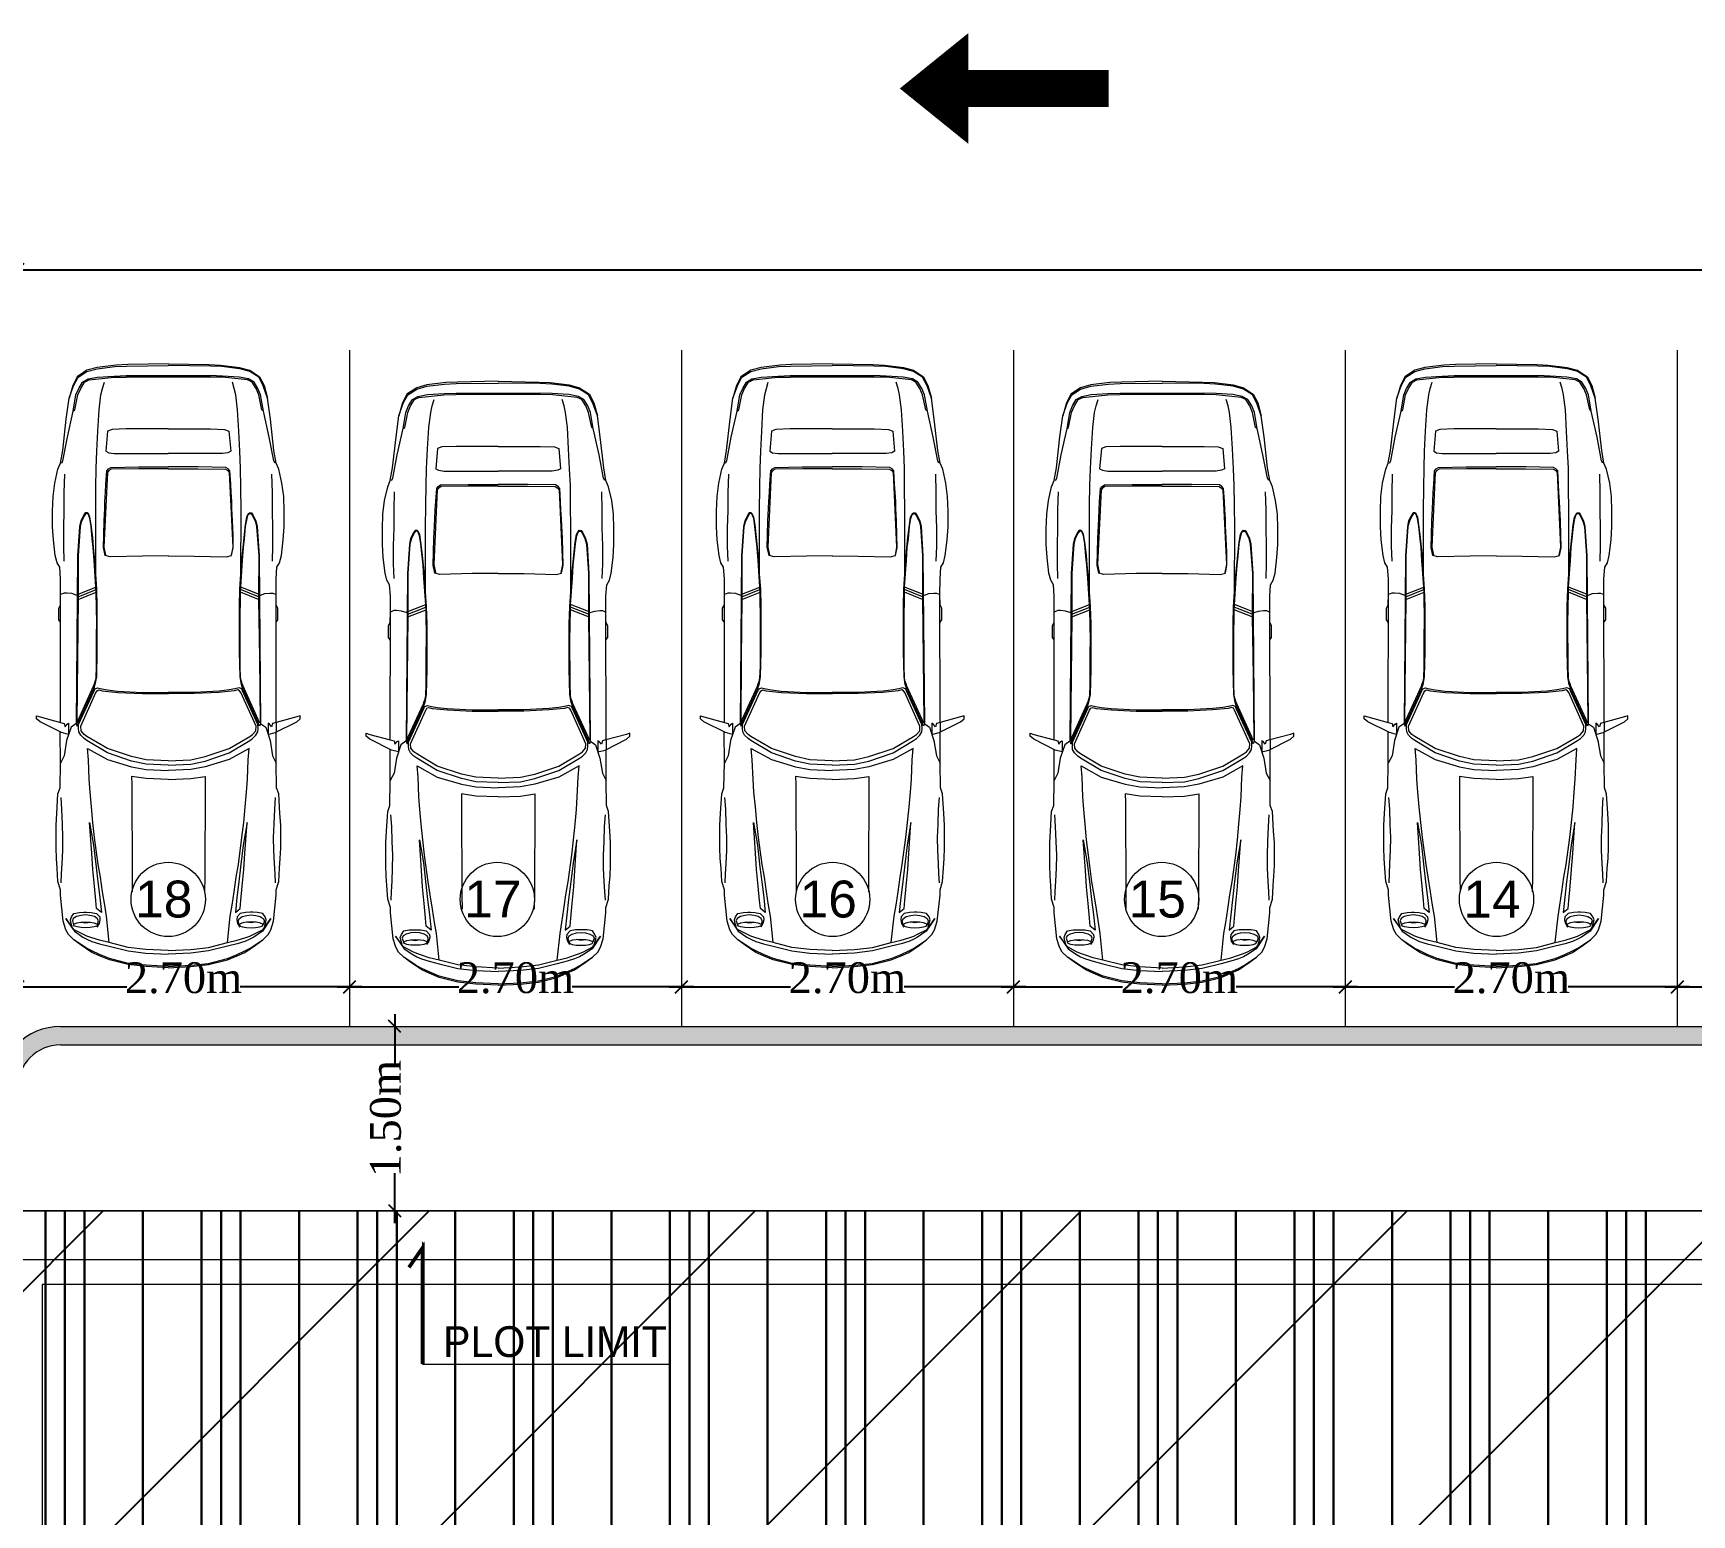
# Model space of a CAD drawing. Header units: millimetres. Extents: x -9083 to 924194, y -232449 to 321637.
# Drawn here: x 607914 to 621405, y 248624 to 260677 of the extents above; entities that cross this region are included whole.
import ezdxf

# ---------------------------------------------------------------- set-up
doc = ezdxf.new("R2010")
doc.units = ezdxf.units.MM
doc.header["$LTSCALE"] = 400
doc.header["$MEASUREMENT"] = 0
doc.header["$PDMODE"] = 3
doc.linetypes.add('CENTER', pattern=[2, 1.25, -0.25, 0.25, -0.25])
doc.linetypes.add('HIDDEN', pattern=[0.375, 0.25, -0.125])
doc.layers.get('0').update_dxf_attribs({"lineweight": 0, "true_color": 0xff1414})
doc.layers.get('Defpoints').update_dxf_attribs({"color": 8, "lineweight": 5})
for name, color, linetype, lineweight in [('A-TEXT', 7, 'Continuous', 0), ('AR-AXIS', 252, 'CENTER', 20), ('AR-dim-in', 134, 'Continuous', 0), ('AR-Parapet', 2, 'Continuous', 18), ('AR-PlotLimit', 30, 'HIDDEN', 0), ('AR-WALL', 1, 'Continuous', 30), ('DIM-OUT', 3, 'Continuous', 5), ('HATCH', 15, 'Continuous', 0), ('LANDSCAPE', 251, 'Continuous', 0), ('P-Furniture', 8, 'Continuous', 5), ('P-visible0', 111, 'Continuous', 18)]:
    doc.layers.add(name, color=color, linetype=linetype, lineweight=lineweight)
doc.layers.add('HACH', color=8, linetype='Continuous')
doc.styles.add('FIRAS TEXT', font='arial.ttf')
doc.styles.add('ms-100', font='simplex.shx', dxfattribs={"width": 0.8})
doc.styles.add('ROMAN', font='times.ttf')
doc.styles.get("Standard").update_dxf_attribs({"font": 'GOTHIC.TTF', "height": 220})
doc.dimstyles.new('ms-100', dxfattribs={"dimtxt": 0.4, "dimasz": 0.1, "dimexe": 0.1, "dimexo": 0.1, "dimgap": 0, "dimtad": 0, "dimdec": 0, "dimlfac": 100, "dimdsep": 46, "dimtxsty": 'ms-100', "dimblk": 'OPEN90', "dimcen": 0.15, "dimdle": 0.1, "dimse1": 1, "dimse2": 1, "dimclrd": 250, "dimclre": 250, "dimadec": 0, "dimazin": 0, "dimtfac": 1, "dimtdec": 0, "dimtix": 1, "dimtmove": 1, "dimatfit": 3, "dimldrblk": 'ARCHTICK', "dimfxl": 1, "dimtolj": 1, "dimtzin": 0, "dimlwd": -1, "dimlwe": -1, "dimarcsym": 0})
doc.dimstyles.new('SITE DIM', dxfattribs={"dimscale": 0, "dimtxt": 250, "dimasz": 100, "dimexe": 150, "dimexo": 150, "dimgap": 0, "dimtad": 0, "dimlfac": 0.001, "dimzin": 0, "dimdsep": 46, "dimtxsty": 'ROMAN', "dimblk": 'OBLIQUE', "dimcen": 150, "dimdle": 100, "dimclrd": 1, "dimclre": 1, "dimclrt": 3, "dimadec": 0, "dimazin": 0, "dimtfac": 100, "dimtix": 1, "dimtofl": 0, "dimtmove": 0, "dimatfit": 0, "dimldrblk": 'OBLIQUE', "dimfxl": 150, "dimtvp": 0.285714, "dimtolj": 1, "dimtzin": 0, "dimarcsym": 0})

# ---------------------------------------------------------------- blocks, each defined once
blk = doc.blocks.new('GRIDE.2')
at = {"layer": 'AR-WALL', "linetype": 'Continuous'}
h = blk.add_hatch(dxfattribs=at)
h.set_pattern_fill('PLASTI', color=251, scale=0.2, angle=90)
h.set_pattern_definition([(90, (0, 0), (-1.27, 8e-17), []), (90, (-0.1588, 1e-17), (-1.27, 8e-17), []), (90, (-0.3175, 2e-17), (-1.27, 8e-17), []), (90, (-0.7938, 5e-17), (-1.27, 8e-17), [])])
h.paths.add_polyline_path([(114992.907, -15219.108), (114944.007, -15219.108), (114944.007, -15227.727), (114992.907, -15227.727)])
h.paths.add_polyline_path([(114944.007, -15228.127), (114992.907, -15228.127), (114992.907, -15236.645), (114944.007, -15236.645)])
at = {"layer": 'AR-dim-in', "linetype": 'Continuous'}
blk.add_lwpolyline([(114992.907, -15219.108), (114944.007, -15219.108), (114944.007, -15236.645), (114992.907, -15236.645)], close=True, dxfattribs=at)
at = {"layer": 'AR-Parapet', "color": 1, "linetype": 'Continuous'}
for points in [[(114992.757, -15219.508), (114944.157, -15219.508), (114944.157, -15236.245), (114992.757, -15236.245)], [(114992.557, -15219.708), (114944.357, -15219.708), (114944.357, -15236.045), (114992.557, -15236.045)]]:
    blk.add_lwpolyline(points, close=True, dxfattribs=at)
blk = doc.blocks.new('CAR-10P')
at = {"layer": 'P-Furniture', "linetype": 'ByBlock'}
for p, q in [((-1.432, 1.572), (-1.363, 1.709)), ((-1.332, 1.709), (-1.367, 1.579)), ((-1.363, 1.709), (-1.344, 1.732)), ((-1.344, 1.732), (-1.324, 1.732)), ((-1.324, 1.732), (-1.332, 1.709)), ((-2.436, 1.578), (-2.382, 1.595)), ((-2.382, 1.595), (-2.296, 1.6)), ((-2.296, 1.6), (-2.236, 1.605)), ((-2.236, 1.605), (-2.168, 1.607)), ((-2.168, 1.607), (-2.102, 1.607)), ((-2.102, 1.607), (-2.022, 1.607)), ((-2.022, 1.607), (-1.948, 1.603)), ((-1.948, 1.603), (-1.823, 1.595)), ((-1.823, 1.595), (-1.785, 1.582)), ((-0.728, 1.579), (-0.713, 1.59)), ((-0.713, 1.59), (-0.639, 1.59)), ((-0.639, 1.59), (-0.616, 1.579)), ((-0.377, 1.584), (-0.348, 1.601)), ((-0.348, 1.601), (-0.302, 1.612)), ((-0.302, 1.612), (-0.203, 1.624)), ((-0.203, 1.624), (-0.12, 1.629)), ((-0.12, 1.629), (-0.02, 1.629)), ((-0.02, 1.629), (0.074, 1.626)), ((0.074, 1.626), (0.16, 1.615)), ((0.16, 1.615), (0.248, 1.595)), ((0.248, 1.595), (0.288, 1.579)), ((-2.807, 1.413), (-2.753, 1.493)), ((-2.787, 1.447), (-2.753, 1.493)), ((-2.753, 1.493), (-2.721, 1.527)), ((-2.699, 1.49), (-2.736, 1.436)), ((-2.721, 1.527), (-2.69, 1.544)), ((-2.718, 1.436), (-2.687, 1.495)), ((-2.618, 1.545), (-2.699, 1.49)), ((-2.69, 1.544), (-2.635, 1.561)), ((-2.687, 1.495), (-2.618, 1.545)), ((-2.673, 1.504), (-2.65, 1.51)), ((-2.672, 1.473), (-2.666, 1.489)), ((-2.666, 1.489), (-2.658, 1.495)), ((-2.632, 1.503), (-2.658, 1.495)), ((-2.658, 1.495), (-2.652, 1.489)), ((-2.652, 1.489), (-2.646, 1.473)), ((-2.65, 1.51), (-2.627, 1.515)), ((-2.635, 1.561), (-2.47, 1.578)), ((-2.617, 1.497), (-2.632, 1.503)), ((-2.627, 1.515), (-2.608, 1.508)), ((-2.606, 1.477), (-2.617, 1.497)), ((-2.608, 1.508), (-2.585, 1.493)), ((-2.585, 1.493), (-2.579, 1.458)), ((-2.47, 1.578), (-2.436, 1.578)), ((-2.39, 1.574), (-2.333, 1.572)), ((-2.333, 1.572), (-2.268, 1.568)), ((-2.268, 1.568), (-2.185, 1.564)), ((-2.185, 1.564), (-2.102, 1.563)), ((-2.102, 1.563), (-2.015, 1.567)), ((-2.015, 1.567), (-1.92, 1.57)), ((-1.92, 1.57), (-1.845, 1.575)), ((-1.785, 1.582), (-1.626, 1.579)), ((-1.626, 1.579), (-1.428, 1.58)), ((-1.58, 1.555), (-1.626, 1.579)), ((-1.483, 1.54), (-1.58, 1.555)), ((-1.398, 1.511), (-1.483, 1.54)), ((-1.443, 1.527), (-1.432, 1.572)), ((-1.372, 1.527), (-1.443, 1.527)), ((-1.375, 1.48), (-1.398, 1.511)), ((-1.373, 1.555), (-1.395, 1.549)), ((-1.395, 1.549), (-1.378, 1.536)), ((-1.378, 1.536), (-1.372, 1.527)), ((-1.367, 1.579), (-1.373, 1.555)), ((-1.367, 1.579), (-0.551, 1.578)), ((-0.733, 1.579), (-0.728, 1.579)), ((-0.616, 1.579), (-0.585, 1.579)), ((-0.554, 1.478), (-0.545, 1.507)), ((-0.551, 1.578), (-0.45, 1.578)), ((-0.542, 1.556), (-0.551, 1.578)), ((-0.545, 1.507), (-0.542, 1.539)), ((-0.542, 1.539), (-0.542, 1.556)), ((-0.45, 1.578), (-0.377, 1.584)), ((-0.338, 1.555), (-0.243, 1.558)), ((-0.243, 1.558), (-0.127, 1.558)), ((-0.127, 1.558), (-0.015, 1.555)), ((-0.015, 1.555), (0.1, 1.555)), ((0.1, 1.555), (0.216, 1.551)), ((0.288, 1.579), (0.368, 1.565)), ((0.288, 1.571), (0.302, 1.563)), ((0.302, 1.563), (0.452, 1.535)), ((0.368, 1.565), (0.567, 1.542)), ((0.452, 1.535), (0.619, 1.497)), ((0.567, 1.542), (0.701, 1.524)), ((0.619, 1.497), (0.722, 1.48)), ((0.619, 1.497), (0.627, 1.487)), ((0.627, 1.487), (0.722, 1.468)), ((0.701, 1.524), (0.781, 1.496)), ((0.783, 1.501), (0.701, 1.524)), ((0.781, 1.496), (0.835, 1.467)), ((0.838, 1.473), (0.783, 1.501)), ((-2.855, 1.33), (-2.834, 1.378)), ((-2.847, 1.33), (-2.825, 1.378)), ((-2.834, 1.378), (-2.787, 1.447)), ((-2.825, 1.378), (-2.807, 1.413)), ((-2.764, 1.379), (-2.779, 1.33)), ((-2.75, 1.41), (-2.764, 1.379)), ((-2.757, 1.33), (-2.741, 1.379)), ((-2.736, 1.436), (-2.75, 1.41)), ((-2.741, 1.379), (-2.73, 1.41)), ((-2.73, 1.41), (-2.718, 1.436)), ((-2.677, 1.418), (-2.676, 1.448)), ((-2.676, 1.389), (-2.677, 1.418)), ((-2.676, 1.448), (-2.672, 1.473)), ((-2.672, 1.364), (-2.676, 1.389)), ((-2.646, 1.473), (-2.642, 1.45)), ((-2.642, 1.448), (-2.646, 1.418)), ((-2.646, 1.418), (-2.641, 1.389)), ((-2.642, 1.389), (-2.645, 1.366)), ((-2.642, 1.45), (-2.64, 1.418)), ((-2.64, 1.418), (-2.642, 1.389)), ((-2.598, 1.448), (-2.606, 1.477)), ((-2.606, 1.363), (-2.598, 1.391)), ((-2.595, 1.42), (-2.598, 1.448)), ((-2.598, 1.391), (-2.595, 1.42)), ((-2.579, 1.384), (-2.585, 1.35)), ((-2.579, 1.458), (-2.578, 1.43)), ((-2.578, 1.413), (-2.579, 1.384)), ((-2.578, 1.43), (-2.578, 1.413)), ((-2.305, 1.373), (-2.2, 1.38)), ((-2.2, 1.38), (-2.005, 1.393)), ((-2.005, 1.393), (-2.151, 1.368)), ((-2.005, 1.372), (-1.905, 1.381)), ((-1.905, 1.381), (-1.811, 1.39)), ((-1.811, 1.39), (-1.729, 1.396)), ((-1.729, 1.396), (-1.605, 1.401)), ((-1.605, 1.401), (-1.533, 1.407)), ((-1.533, 1.407), (-1.604, 1.279)), ((-1.562, 1.279), (-1.483, 1.41)), ((-1.534, 1.279), (-1.456, 1.41)), ((-1.483, 1.41), (-1.47, 1.428)), ((-1.47, 1.428), (-1.449, 1.45)), ((-1.456, 1.41), (-1.443, 1.428)), ((-1.449, 1.45), (-1.428, 1.461)), ((-1.443, 1.428), (-1.42, 1.448)), ((-1.428, 1.461), (-1.405, 1.463)), ((-1.42, 1.448), (-1.391, 1.45)), ((-1.405, 1.463), (-1.381, 1.463)), ((-1.375, 1.478), (-1.391, 1.472)), ((-1.391, 1.472), (-1.369, 1.465)), ((-1.391, 1.45), (-1.177, 1.353)), ((-1.381, 1.463), (-1.166, 1.365)), ((-0.305, 1.47), (-1.375, 1.478)), ((-1.362, 1.475), (-1.371, 1.472)), ((-1.371, 1.472), (-1.348, 1.465)), ((-1.369, 1.465), (-1.156, 1.368)), ((-0.958, 1.471), (-1.362, 1.475)), ((-1.348, 1.465), (-1.136, 1.368)), ((-0.582, 1.467), (-0.958, 1.471)), ((-0.554, 1.467), (-0.582, 1.467)), ((-0.582, 1.467), (-0.536, 1.351)), ((-0.565, 1.467), (-0.519, 1.352)), ((-0.554, 1.467), (-0.554, 1.478)), ((-0.305, 1.467), (-0.554, 1.467)), ((-0.548, 1.467), (-0.503, 1.353)), ((-0.117, 1.457), (-0.305, 1.47)), ((-0.117, 1.454), (-0.305, 1.467)), ((-0.251, 1.37), (-0.195, 1.376)), ((-0.195, 1.376), (-0.116, 1.384)), ((-0.188, 1.373), (-0.106, 1.383)), ((-0.081, 1.449), (-0.117, 1.457)), ((-0.082, 1.444), (-0.117, 1.454)), ((-0.116, 1.384), (-0.065, 1.392)), ((-0.106, 1.383), (-0.057, 1.391)), ((-0.046, 1.426), (-0.082, 1.444)), ((-0.042, 1.429), (-0.081, 1.449)), ((-0.065, 1.392), (-0.041, 1.401)), ((-0.057, 1.391), (-0.037, 1.401)), ((-0.035, 1.418), (-0.046, 1.426)), ((-0.03, 1.421), (-0.042, 1.429)), ((-0.041, 1.401), (-0.035, 1.408)), ((-0.037, 1.401), (-0.029, 1.409)), ((-0.035, 1.408), (-0.035, 1.418)), ((-0.029, 1.409), (-0.03, 1.421)), ((0.722, 1.48), (0.764, 1.462)), ((0.722, 1.468), (0.764, 1.45)), ((0.764, 1.462), (0.804, 1.438)), ((0.764, 1.45), (0.804, 1.425)), ((0.804, 1.438), (0.825, 1.403)), ((0.804, 1.425), (0.818, 1.396)), ((0.818, 1.396), (0.835, 1.237)), ((0.825, 1.403), (0.836, 1.342)), ((0.835, 1.467), (0.871, 1.41)), ((0.88, 1.41), (0.838, 1.473)), ((0.871, 1.41), (0.889, 1.345)), ((0.898, 1.345), (0.88, 1.41)), ((-2.882, 1.267), (-2.855, 1.33)), ((-2.874, 1.267), (-2.847, 1.33)), ((-2.779, 1.33), (-2.795, 1.268)), ((-2.772, 1.268), (-2.757, 1.33)), ((-2.772, 1.268), (-2.602, 1.285)), ((-2.65, 1.333), (-2.673, 1.347)), ((-2.666, 1.348), (-2.672, 1.364)), ((-2.658, 1.343), (-2.666, 1.348)), ((-2.651, 1.349), (-2.658, 1.343)), ((-2.658, 1.343), (-2.64, 1.338)), ((-2.645, 1.366), (-2.651, 1.349)), ((-2.627, 1.327), (-2.65, 1.333)), ((-2.64, 1.338), (-2.632, 1.337)), ((-2.632, 1.337), (-2.617, 1.344)), ((-2.608, 1.329), (-2.627, 1.327)), ((-2.617, 1.344), (-2.606, 1.363)), ((-2.585, 1.35), (-2.608, 1.329)), ((-2.602, 1.285), (-2.532, 1.297)), ((-2.58, 1.318), (-2.555, 1.349)), ((-2.483, 1.328), (-2.58, 1.318)), ((-2.555, 1.349), (-2.504, 1.354)), ((-2.532, 1.297), (-2.447, 1.31)), ((-2.504, 1.354), (-2.411, 1.363)), ((-2.385, 1.341), (-2.483, 1.328)), ((-2.447, 1.31), (-2.355, 1.324)), ((-2.411, 1.363), (-2.305, 1.373)), ((-2.29, 1.352), (-2.385, 1.341)), ((-2.355, 1.324), (-2.273, 1.338)), ((-2.151, 1.368), (-2.29, 1.352)), ((-2.273, 1.338), (-2.102, 1.361)), ((-2.102, 1.361), (-2.005, 1.372)), ((-1.604, 1.279), (-1.65, 1.125)), ((-1.614, 1.125), (-1.562, 1.279)), ((-1.585, 1.125), (-1.534, 1.279)), ((-1.177, 1.353), (-1.165, 1.345)), ((-1.166, 1.312), (-1.176, 1.214)), ((-1.16, 1.279), (-1.167, 1.216)), ((-1.166, 1.365), (-1.153, 1.358)), ((-1.16, 1.335), (-1.166, 1.312)), ((-1.165, 1.345), (-1.16, 1.335)), ((-1.153, 1.315), (-1.16, 1.279)), ((-1.156, 1.368), (-1.142, 1.363)), ((-1.153, 1.358), (-1.147, 1.342)), ((-1.147, 1.342), (-1.153, 1.315)), ((-1.142, 1.363), (-1.126, 1.357)), ((-1.136, 1.368), (-1.121, 1.363)), ((-1.126, 1.357), (-1.077, 1.348)), ((-1.121, 1.363), (-1.106, 1.357)), ((-1.106, 1.357), (-1.085, 1.352)), ((-1.085, 1.352), (-1.011, 1.349)), ((-1.077, 1.348), (-0.913, 1.344)), ((-1.011, 1.349), (-0.913, 1.349)), ((-0.913, 1.349), (-0.809, 1.349)), ((-0.913, 1.344), (-0.733, 1.344)), ((-0.809, 1.349), (-0.733, 1.348)), ((-0.733, 1.348), (-0.536, 1.351)), ((-0.733, 1.344), (-0.626, 1.344)), ((-0.626, 1.344), (-0.517, 1.347)), ((-0.536, 1.351), (-0.502, 1.353)), ((-0.517, 1.347), (-0.422, 1.354)), ((-0.502, 1.353), (-0.334, 1.364)), ((-0.422, 1.354), (-0.334, 1.359)), ((-0.422, 1.354), (-0.014, 1.354)), ((-0.334, 1.364), (-0.251, 1.37)), ((-0.334, 1.359), (-0.252, 1.368)), ((-0.311, 1.262), (-0.302, 1.294)), ((-0.302, 1.294), (-0.251, 1.305)), ((-0.248, 1.302), (-0.299, 1.291)), ((-0.252, 1.368), (-0.188, 1.373)), ((-0.251, 1.305), (-0.17, 1.303)), ((0.228, 1.28), (-0.248, 1.302)), ((-0.17, 1.303), (-0.081, 1.301)), ((-0.081, 1.301), (-0.002, 1.297)), ((-0.014, 1.354), (0.131, 1.353)), ((-0.002, 1.297), (0.043, 1.295)), ((0.043, 1.295), (0.102, 1.292)), ((0.102, 1.292), (0.154, 1.289)), ((0.131, 1.353), (0.256, 1.351)), ((0.154, 1.289), (0.238, 1.283)), ((0.24, 1.27), (0.228, 1.28)), ((0.238, 1.283), (0.25, 1.273)), ((0.249, 1.255), (0.24, 1.27)), ((0.25, 1.273), (0.26, 1.258)), ((0.256, 1.351), (0.363, 1.347)), ((0.354, 1.271), (0.348, 1.236)), ((0.363, 1.289), (0.354, 1.271)), ((0.363, 1.347), (0.491, 1.341)), ((0.492, 1.278), (0.363, 1.289)), ((0.491, 1.341), (0.627, 1.333)), ((0.502, 1.25), (0.492, 1.278)), ((0.627, 1.333), (0.722, 1.321)), ((0.722, 1.321), (0.764, 1.311)), ((0.764, 1.311), (0.804, 1.299)), ((0.836, 1.342), (0.843, 1.236)), ((0.889, 1.345), (0.903, 1.233)), ((0.913, 1.224), (0.898, 1.345)), ((-2.912, 1.147), (-2.882, 1.267)), ((-2.904, 1.147), (-2.874, 1.267)), ((-2.795, 1.268), (-2.825, 1.148)), ((-2.802, 1.148), (-2.772, 1.268)), ((-1.176, 1.214), (-1.183, 1.056)), ((-1.167, 1.216), (-1.176, 1.056)), ((-0.306, 1.056), (-0.311, 1.262)), ((0.251, 1.079), (0.249, 1.255)), ((0.26, 1.258), (0.263, 1.082)), ((0.348, 1.236), (0.348, 1.082)), ((0.506, 1.159), (0.502, 1.25)), ((0.835, 1.237), (0.836, 1.16)), ((0.843, 1.236), (0.846, 1.159)), ((0.903, 1.233), (0.906, 1.158)), ((0.916, 1.15), (0.913, 1.224)), ((-2.925, 1.033), (-2.912, 1.147)), ((-2.916, 1.033), (-2.904, 1.147)), ((-2.825, 1.148), (-2.838, 1.034)), ((-2.815, 1.034), (-2.802, 1.148)), ((-2.355, 1.122), (-2.447, 1.121)), ((-1.763, 1.124), (-2.355, 1.122)), ((-1.711, 1.125), (-1.763, 1.124)), ((-1.725, 1.033), (-1.711, 1.125)), ((-1.65, 1.125), (-1.667, 1.033)), ((-1.634, 1.033), (-1.614, 1.125)), ((-1.605, 1.033), (-1.585, 1.125)), ((0.251, 0.89), (0.251, 1.079)), ((0.263, 1.082), (0.263, 0.891)), ((0.348, 1.082), (0.348, 0.891)), ((0.506, 0.891), (0.506, 1.159)), ((0.836, 0.622), (0.836, 1.16)), ((0.846, 1.159), (0.846, 0.623)), ((0.906, 1.158), (0.91, 0.891)), ((0.921, 0.891), (0.916, 1.15)), ((-2.932, 0.891), (-2.925, 1.033)), ((-2.924, 0.891), (-2.916, 1.033)), ((-2.838, 1.034), (-2.845, 0.891)), ((-2.822, 0.891), (-2.815, 1.034)), ((-1.731, 0.891), (-1.725, 1.033)), ((-1.667, 1.033), (-1.673, 0.891)), ((-1.639, 0.891), (-1.634, 1.033)), ((-1.611, 0.891), (-1.605, 1.033)), ((-1.183, 1.056), (-1.184, 0.891)), ((-1.176, 1.056), (-1.175, 0.891)), ((-0.305, 0.89), (-0.306, 1.056)), ((-2.932, 0.891), (-2.925, 0.748)), ((-2.932, 0.891), (-2.932, 0.891)), ((-2.924, 0.891), (-2.916, 0.748)), ((-2.838, 0.748), (-2.845, 0.891)), ((-2.822, 0.891), (-2.815, 0.748)), ((-1.731, 0.891), (-1.725, 0.748)), ((-1.667, 0.748), (-1.673, 0.891)), ((-1.639, 0.891), (-1.634, 0.748)), ((-1.611, 0.891), (-1.605, 0.748)), ((-1.183, 0.726), (-1.184, 0.891)), ((-1.176, 0.726), (-1.175, 0.891)), ((-0.305, 0.891), (-0.306, 0.725)), ((0.251, 0.891), (0.251, 0.703)), ((0.263, 0.7), (0.263, 0.891)), ((0.348, 0.7), (0.348, 0.891)), ((0.506, 0.891), (0.506, 0.623)), ((0.906, 0.623), (0.91, 0.891)), ((0.921, 0.89), (0.916, 0.632)), ((-2.925, 0.748), (-2.912, 0.634)), ((-2.916, 0.748), (-2.904, 0.634)), ((-2.825, 0.634), (-2.838, 0.748)), ((-2.815, 0.748), (-2.802, 0.634)), ((-1.725, 0.748), (-1.711, 0.657)), ((-1.65, 0.657), (-1.667, 0.748)), ((-1.634, 0.748), (-1.614, 0.657)), ((-1.605, 0.748), (-1.585, 0.657)), ((-2.355, 0.659), (-2.447, 0.66)), ((-1.763, 0.657), (-2.355, 0.659)), ((-1.711, 0.657), (-1.763, 0.657)), ((-1.604, 0.503), (-1.65, 0.657)), ((-1.614, 0.657), (-1.562, 0.503)), ((-1.585, 0.657), (-1.534, 0.503)), ((-1.176, 0.568), (-1.183, 0.726)), ((-1.167, 0.566), (-1.176, 0.726)), ((-0.306, 0.725), (-0.311, 0.52)), ((0.251, 0.703), (0.249, 0.527)), ((0.26, 0.524), (0.263, 0.7)), ((0.348, 0.546), (0.348, 0.7)), ((-2.912, 0.634), (-2.882, 0.514)), ((-2.904, 0.634), (-2.874, 0.514)), ((-2.795, 0.514), (-2.825, 0.634)), ((-2.802, 0.634), (-2.772, 0.514)), ((-1.166, 0.47), (-1.176, 0.568)), ((-1.16, 0.503), (-1.167, 0.566)), ((0.354, 0.511), (0.348, 0.546)), ((0.502, 0.532), (0.492, 0.504)), ((0.506, 0.623), (0.502, 0.532)), ((0.818, 0.386), (0.835, 0.545)), ((0.835, 0.545), (0.836, 0.622)), ((0.836, 0.439), (0.843, 0.546)), ((0.843, 0.546), (0.846, 0.623)), ((0.889, 0.437), (0.903, 0.549)), ((0.913, 0.558), (0.898, 0.437)), ((0.903, 0.549), (0.906, 0.623)), ((0.916, 0.632), (0.913, 0.558)), ((-2.882, 0.514), (-2.855, 0.452)), ((-2.874, 0.514), (-2.847, 0.452)), ((-2.855, 0.452), (-2.834, 0.403)), ((-2.847, 0.452), (-2.825, 0.403)), ((-2.779, 0.451), (-2.795, 0.514)), ((-2.764, 0.403), (-2.779, 0.451)), ((-2.772, 0.514), (-2.602, 0.496)), ((-2.772, 0.514), (-2.757, 0.451)), ((-2.757, 0.451), (-2.741, 0.403)), ((-2.65, 0.449), (-2.673, 0.435)), ((-2.666, 0.433), (-2.672, 0.418)), ((-2.658, 0.439), (-2.666, 0.433)), ((-2.658, 0.439), (-2.64, 0.443)), ((-2.651, 0.433), (-2.658, 0.439)), ((-2.645, 0.416), (-2.651, 0.433)), ((-2.627, 0.454), (-2.65, 0.449)), ((-2.64, 0.443), (-2.632, 0.445)), ((-2.632, 0.445), (-2.617, 0.437)), ((-2.608, 0.452), (-2.627, 0.454)), ((-2.617, 0.437), (-2.606, 0.419)), ((-2.585, 0.432), (-2.608, 0.452)), ((-2.602, 0.496), (-2.532, 0.484)), ((-2.579, 0.398), (-2.585, 0.432)), ((-2.58, 0.463), (-2.555, 0.432)), ((-2.483, 0.453), (-2.58, 0.463)), ((-2.555, 0.432), (-2.504, 0.428)), ((-2.532, 0.484), (-2.447, 0.471)), ((-2.504, 0.428), (-2.411, 0.419)), ((-2.385, 0.441), (-2.483, 0.453)), ((-2.447, 0.471), (-2.355, 0.458)), ((-2.29, 0.43), (-2.385, 0.441)), ((-2.355, 0.458), (-2.273, 0.444)), ((-2.151, 0.413), (-2.29, 0.43)), ((-2.273, 0.444), (-2.102, 0.421)), ((-1.533, 0.375), (-1.604, 0.503)), ((-1.562, 0.503), (-1.483, 0.372)), ((-1.534, 0.503), (-1.456, 0.372)), ((-1.391, 0.331), (-1.177, 0.428)), ((-1.177, 0.428), (-1.165, 0.436)), ((-1.16, 0.447), (-1.166, 0.47)), ((-1.166, 0.417), (-1.153, 0.423)), ((-1.165, 0.436), (-1.16, 0.447)), ((-1.153, 0.467), (-1.16, 0.503)), ((-1.147, 0.44), (-1.153, 0.467)), ((-1.153, 0.423), (-1.147, 0.44)), ((-1.142, 0.419), (-1.126, 0.425)), ((-1.126, 0.425), (-1.077, 0.433)), ((-1.121, 0.419), (-1.106, 0.425)), ((-1.106, 0.425), (-1.085, 0.43)), ((-1.085, 0.43), (-1.011, 0.432)), ((-1.077, 0.433), (-0.913, 0.437)), ((-1.011, 0.432), (-0.913, 0.432)), ((-0.913, 0.437), (-0.733, 0.437)), ((-0.913, 0.432), (-0.809, 0.433)), ((-0.809, 0.433), (-0.733, 0.433)), ((-0.733, 0.437), (-0.626, 0.437)), ((-0.733, 0.433), (-0.536, 0.43)), ((-0.626, 0.437), (-0.517, 0.434)), ((-0.582, 0.315), (-0.536, 0.43)), ((-0.565, 0.315), (-0.519, 0.43)), ((-0.548, 0.315), (-0.503, 0.429)), ((-0.536, 0.43), (-0.502, 0.429)), ((-0.517, 0.434), (-0.422, 0.428)), ((-0.502, 0.429), (-0.334, 0.417)), ((-0.422, 0.428), (-0.014, 0.427)), ((-0.422, 0.428), (-0.334, 0.422)), ((-0.311, 0.52), (-0.302, 0.487)), ((-0.302, 0.487), (-0.251, 0.477)), ((-0.248, 0.48), (-0.299, 0.49)), ((-0.251, 0.477), (-0.17, 0.478)), ((0.228, 0.502), (-0.248, 0.48)), ((-0.17, 0.478), (-0.081, 0.481)), ((-0.081, 0.481), (-0.002, 0.485)), ((-0.014, 0.427), (0.131, 0.429)), ((-0.002, 0.485), (0.043, 0.486)), ((0.043, 0.486), (0.102, 0.49)), ((0.102, 0.49), (0.154, 0.493)), ((0.131, 0.429), (0.256, 0.43)), ((0.154, 0.493), (0.238, 0.498)), ((0.24, 0.511), (0.228, 0.502)), ((0.238, 0.498), (0.25, 0.509)), ((0.249, 0.527), (0.24, 0.511)), ((0.25, 0.509), (0.26, 0.524)), ((0.256, 0.43), (0.363, 0.435)), ((0.363, 0.493), (0.354, 0.511)), ((0.492, 0.504), (0.363, 0.493)), ((0.363, 0.435), (0.491, 0.441)), ((0.491, 0.441), (0.627, 0.449)), ((0.627, 0.449), (0.722, 0.461)), ((0.722, 0.461), (0.764, 0.47)), ((0.764, 0.47), (0.804, 0.482)), ((0.825, 0.379), (0.836, 0.439)), ((0.871, 0.372), (0.889, 0.437)), ((0.898, 0.437), (0.88, 0.372)), ((-2.834, 0.403), (-2.787, 0.335)), ((-2.825, 0.403), (-2.807, 0.369)), ((-2.807, 0.369), (-2.753, 0.289)), ((-2.787, 0.335), (-2.753, 0.289)), ((-2.75, 0.371), (-2.764, 0.403)), ((-2.736, 0.346), (-2.75, 0.371)), ((-2.741, 0.403), (-2.73, 0.371)), ((-2.699, 0.291), (-2.736, 0.346)), ((-2.73, 0.371), (-2.718, 0.346)), ((-2.718, 0.346), (-2.687, 0.286)), ((-2.676, 0.393), (-2.677, 0.363)), ((-2.677, 0.363), (-2.676, 0.334)), ((-2.672, 0.418), (-2.676, 0.393)), ((-2.676, 0.334), (-2.672, 0.309)), ((-2.646, 0.363), (-2.641, 0.392)), ((-2.642, 0.334), (-2.646, 0.363)), ((-2.646, 0.309), (-2.642, 0.331)), ((-2.642, 0.393), (-2.645, 0.416)), ((-2.64, 0.363), (-2.642, 0.393)), ((-2.642, 0.331), (-2.64, 0.363)), ((-2.606, 0.419), (-2.598, 0.39)), ((-2.598, 0.333), (-2.606, 0.305)), ((-2.598, 0.39), (-2.595, 0.362)), ((-2.595, 0.362), (-2.598, 0.333)), ((-2.585, 0.289), (-2.579, 0.323)), ((-2.578, 0.369), (-2.579, 0.398)), ((-2.579, 0.323), (-2.578, 0.352)), ((-2.578, 0.352), (-2.578, 0.369)), ((-2.411, 0.419), (-2.305, 0.409)), ((-2.305, 0.409), (-2.2, 0.402)), ((-2.2, 0.402), (-2.005, 0.389)), ((-2.005, 0.389), (-2.151, 0.413)), ((-2.102, 0.421), (-2.005, 0.41)), ((-2.005, 0.41), (-1.905, 0.4)), ((-1.905, 0.4), (-1.811, 0.392)), ((-1.811, 0.392), (-1.729, 0.386)), ((-1.729, 0.386), (-1.605, 0.381)), ((-1.605, 0.381), (-1.533, 0.375)), ((-1.483, 0.372), (-1.47, 0.353)), ((-1.47, 0.353), (-1.449, 0.332)), ((-1.456, 0.372), (-1.443, 0.353)), ((-1.449, 0.332), (-1.428, 0.32)), ((-1.443, 0.353), (-1.42, 0.333)), ((-1.428, 0.32), (-1.405, 0.318)), ((-1.42, 0.333), (-1.391, 0.331)), ((-1.405, 0.318), (-1.381, 0.319)), ((-1.381, 0.319), (-1.166, 0.417)), ((-1.369, 0.317), (-1.156, 0.414)), ((-1.348, 0.317), (-1.136, 0.414)), ((-1.156, 0.414), (-1.142, 0.419)), ((-1.136, 0.414), (-1.121, 0.419)), ((-0.334, 0.422), (-0.252, 0.414)), ((-0.334, 0.417), (-0.251, 0.412)), ((-0.117, 0.328), (-0.305, 0.314)), ((-0.117, 0.324), (-0.305, 0.312)), ((-0.252, 0.414), (-0.188, 0.408)), ((-0.251, 0.412), (-0.195, 0.405)), ((-0.195, 0.405), (-0.116, 0.398)), ((-0.188, 0.408), (-0.106, 0.399)), ((-0.082, 0.337), (-0.117, 0.328)), ((-0.081, 0.333), (-0.117, 0.324)), ((-0.116, 0.398), (-0.065, 0.389)), ((-0.106, 0.399), (-0.057, 0.391)), ((-0.046, 0.355), (-0.082, 0.337)), ((-0.042, 0.352), (-0.081, 0.333)), ((-0.065, 0.389), (-0.041, 0.381)), ((-0.057, 0.391), (-0.037, 0.381)), ((-0.035, 0.364), (-0.046, 0.355)), ((-0.03, 0.361), (-0.042, 0.352)), ((-0.041, 0.381), (-0.035, 0.373)), ((-0.037, 0.381), (-0.029, 0.373)), ((-0.035, 0.373), (-0.035, 0.364)), ((-0.029, 0.373), (-0.03, 0.361)), ((0.722, 0.314), (0.764, 0.331)), ((0.722, 0.302), (0.764, 0.319)), ((0.764, 0.331), (0.804, 0.357)), ((0.764, 0.319), (0.804, 0.344)), ((0.804, 0.357), (0.818, 0.386)), ((0.804, 0.344), (0.825, 0.379)), ((0.835, 0.314), (0.871, 0.372)), ((0.88, 0.372), (0.838, 0.309)), ((-2.753, 0.289), (-2.721, 0.255)), ((-2.721, 0.255), (-2.69, 0.238)), ((-2.618, 0.237), (-2.699, 0.291)), ((-2.69, 0.238), (-2.635, 0.221)), ((-2.687, 0.286), (-2.618, 0.237)), ((-2.673, 0.278), (-2.65, 0.272)), ((-2.672, 0.309), (-2.666, 0.292)), ((-2.666, 0.292), (-2.658, 0.286)), ((-2.658, 0.286), (-2.652, 0.292)), ((-2.632, 0.278), (-2.658, 0.286)), ((-2.652, 0.292), (-2.646, 0.309)), ((-2.65, 0.272), (-2.627, 0.266)), ((-2.635, 0.221), (-2.47, 0.203)), ((-2.617, 0.285), (-2.632, 0.278)), ((-2.627, 0.266), (-2.608, 0.273)), ((-2.606, 0.305), (-2.617, 0.285)), ((-2.608, 0.273), (-2.585, 0.289)), ((-2.333, 0.21), (-2.268, 0.214)), ((-2.268, 0.214), (-2.185, 0.218)), ((-2.185, 0.218), (-2.102, 0.219)), ((-2.102, 0.219), (-2.015, 0.215)), ((-2.015, 0.215), (-1.92, 0.212)), ((-1.92, 0.212), (-1.845, 0.207)), ((-1.58, 0.226), (-1.626, 0.202)), ((-1.483, 0.242), (-1.58, 0.226)), ((-1.398, 0.27), (-1.483, 0.242)), ((-1.443, 0.255), (-1.432, 0.209)), ((-1.372, 0.255), (-1.443, 0.255)), ((-1.375, 0.301), (-1.398, 0.27)), ((-1.395, 0.232), (-1.378, 0.246)), ((-1.373, 0.226), (-1.395, 0.232)), ((-1.391, 0.309), (-1.369, 0.317)), ((-1.375, 0.303), (-1.391, 0.309)), ((-1.378, 0.246), (-1.372, 0.255)), ((-0.305, 0.312), (-1.375, 0.303)), ((-1.367, 0.203), (-1.373, 0.226)), ((-1.371, 0.309), (-1.348, 0.317)), ((-1.362, 0.306), (-1.371, 0.309)), ((-0.958, 0.31), (-1.362, 0.306)), ((-0.582, 0.315), (-0.958, 0.31)), ((-0.554, 0.315), (-0.582, 0.315)), ((-0.305, 0.314), (-0.554, 0.315)), ((-0.554, 0.315), (-0.554, 0.303)), ((-0.554, 0.303), (-0.545, 0.275)), ((-0.542, 0.225), (-0.551, 0.204)), ((-0.545, 0.275), (-0.542, 0.243)), ((-0.542, 0.243), (-0.542, 0.225)), ((-0.338, 0.227), (-0.243, 0.224)), ((-0.243, 0.224), (-0.127, 0.224)), ((-0.127, 0.224), (-0.015, 0.227)), ((-0.015, 0.227), (0.1, 0.227)), ((0.1, 0.227), (0.216, 0.23)), ((0.288, 0.21), (0.302, 0.218)), ((0.288, 0.203), (0.368, 0.217)), ((0.302, 0.218), (0.452, 0.247)), ((0.368, 0.217), (0.567, 0.24)), ((0.452, 0.247), (0.619, 0.284)), ((0.567, 0.24), (0.701, 0.258)), ((0.619, 0.284), (0.722, 0.302)), ((0.619, 0.284), (0.627, 0.294)), ((0.627, 0.294), (0.722, 0.314)), ((0.701, 0.258), (0.781, 0.286)), ((0.783, 0.28), (0.701, 0.258)), ((0.781, 0.286), (0.835, 0.314)), ((0.838, 0.309), (0.783, 0.28)), ((-2.47, 0.203), (-2.436, 0.203)), ((-2.436, 0.203), (-2.382, 0.187)), ((-2.39, 0.207), (-2.333, 0.21)), ((-2.382, 0.187), (-2.296, 0.182)), ((-2.296, 0.182), (-2.236, 0.177)), ((-2.236, 0.177), (-2.168, 0.174)), ((-2.168, 0.174), (-2.102, 0.174)), ((-2.102, 0.174), (-2.022, 0.174)), ((-2.022, 0.174), (-1.948, 0.179)), ((-1.948, 0.179), (-1.823, 0.187)), ((-1.823, 0.187), (-1.785, 0.2)), ((-1.785, 0.2), (-1.626, 0.202)), ((-1.626, 0.202), (-1.428, 0.202)), ((-1.432, 0.209), (-1.363, 0.072)), ((-1.367, 0.202), (-1.428, 0.202)), ((-1.367, 0.202), (-0.551, 0.204)), ((-1.332, 0.072), (-1.367, 0.203)), ((-0.733, 0.203), (-0.728, 0.203)), ((-0.728, 0.203), (-0.713, 0.192)), ((-0.713, 0.192), (-0.639, 0.192)), ((-0.639, 0.192), (-0.616, 0.203)), ((-0.616, 0.203), (-0.585, 0.203)), ((-0.551, 0.204), (-0.45, 0.203)), ((-0.45, 0.203), (-0.377, 0.198)), ((-0.377, 0.198), (-0.348, 0.181)), ((-0.348, 0.181), (-0.302, 0.17)), ((-0.302, 0.17), (-0.203, 0.158)), ((-0.203, 0.158), (-0.12, 0.152)), ((-0.12, 0.152), (-0.02, 0.152)), ((-0.02, 0.152), (0.074, 0.155)), ((0.074, 0.155), (0.16, 0.166)), ((0.16, 0.166), (0.248, 0.186)), ((0.248, 0.186), (0.288, 0.203)), ((-1.363, 0.072), (-1.344, 0.05)), ((-1.344, 0.05), (-1.324, 0.05)), ((-1.324, 0.05), (-1.332, 0.072))]:
    blk.add_line(p, q, dxfattribs=at)
blk = doc.blocks.new('_Oblique')
at = {"color": 0, "linetype": 'ByBlock', "lineweight": -2}
blk.add_line((-0.5, -0.5), (0.5, 0.5), dxfattribs=at)
blk = doc.blocks.new('*D282')
at = {"layer": 'Defpoints', "color": 0, "transparency": 16777216}
for p in [(621287, 252918), (621287, 252918), (623987, 252908)]:
    blk.add_point(p, dxfattribs=at)
at = {"layer": 'DIM-OUT', "color": 1, "lineweight": -2, "transparency": 16777216}
for p, q in [((623987, 253058), (623987, 253068)), ((621187, 252918), (622175, 252918)), ((624087, 252918), (623099, 252918))]:
    blk.add_line(p, q, dxfattribs=at)
at = {"layer": 'DIM-OUT', "color": 1, "lineweight": -2, "transparency": 16777216, "xscale": 100, "yscale": 100, "zscale": 100, "rotation": 180}
blk.add_blockref('_Oblique', (621287, 252918), dxfattribs=at)
at = {"layer": 'DIM-OUT', "color": 1, "lineweight": -2, "transparency": 16777216, "xscale": 100, "yscale": 100, "zscale": 100}
blk.add_blockref('_Oblique', (623987, 252918), dxfattribs=at)
at = {"layer": 'DIM-OUT', "color": 3, "transparency": 16777216, "insert": (622637, 252991), "char_height": 250, "attachment_point": 5, "style": 'ROMAN'}
blk.add_mtext('\\A1;2.70m', dxfattribs=at)
blk = doc.blocks.new('*D283')
at = {"layer": 'Defpoints', "color": 0, "transparency": 16777216}
for p in [(618587, 252918), (618587, 252918), (621287, 252918)]:
    blk.add_point(p, dxfattribs=at)
at = {"layer": 'DIM-OUT', "color": 1, "lineweight": -2, "transparency": 16777216}
for p, q in [((618487, 252918), (619475, 252918)), ((621387, 252918), (620399, 252918))]:
    blk.add_line(p, q, dxfattribs=at)
at = {"layer": 'DIM-OUT', "color": 1, "lineweight": -2, "transparency": 16777216, "xscale": 100, "yscale": 100, "zscale": 100, "rotation": 180}
blk.add_blockref('_Oblique', (618587, 252918), dxfattribs=at)
at = {"layer": 'DIM-OUT', "color": 1, "lineweight": -2, "transparency": 16777216, "xscale": 100, "yscale": 100, "zscale": 100}
blk.add_blockref('_Oblique', (621287, 252918), dxfattribs=at)
at = {"layer": 'DIM-OUT', "color": 3, "transparency": 16777216, "insert": (619937, 252991), "char_height": 250, "attachment_point": 5, "style": 'ROMAN'}
blk.add_mtext('\\A1;2.70m', dxfattribs=at)
blk = doc.blocks.new('*D276')
at = {"layer": 'Defpoints', "color": 0, "transparency": 16777216}
for p in [(615887, 252918), (615887, 252918), (618587, 252918)]:
    blk.add_point(p, dxfattribs=at)
at = {"layer": 'DIM-OUT', "color": 1, "lineweight": -2, "transparency": 16777216}
for p, q in [((615787, 252918), (616775, 252918)), ((618687, 252918), (617699, 252918))]:
    blk.add_line(p, q, dxfattribs=at)
at = {"layer": 'DIM-OUT', "color": 1, "lineweight": -2, "transparency": 16777216, "xscale": 100, "yscale": 100, "zscale": 100, "rotation": 180}
blk.add_blockref('_Oblique', (615887, 252918), dxfattribs=at)
at = {"layer": 'DIM-OUT', "color": 1, "lineweight": -2, "transparency": 16777216, "xscale": 100, "yscale": 100, "zscale": 100}
blk.add_blockref('_Oblique', (618587, 252918), dxfattribs=at)
at = {"layer": 'DIM-OUT', "color": 3, "transparency": 16777216, "insert": (617237, 252991), "char_height": 250, "attachment_point": 5, "style": 'ROMAN'}
blk.add_mtext('\\A1;2.70m', dxfattribs=at)
blk = doc.blocks.new('*D277')
at = {"layer": 'Defpoints', "color": 0, "transparency": 16777216}
for p in [(613187, 252918), (613187, 252918), (615887, 252918)]:
    blk.add_point(p, dxfattribs=at)
at = {"layer": 'DIM-OUT', "color": 1, "lineweight": -2, "transparency": 16777216}
for p, q in [((613087, 252918), (614075, 252918)), ((615987, 252918), (614999, 252918))]:
    blk.add_line(p, q, dxfattribs=at)
at = {"layer": 'DIM-OUT', "color": 1, "lineweight": -2, "transparency": 16777216, "xscale": 100, "yscale": 100, "zscale": 100, "rotation": 180}
blk.add_blockref('_Oblique', (613187, 252918), dxfattribs=at)
at = {"layer": 'DIM-OUT', "color": 1, "lineweight": -2, "transparency": 16777216, "xscale": 100, "yscale": 100, "zscale": 100}
blk.add_blockref('_Oblique', (615887, 252918), dxfattribs=at)
at = {"layer": 'DIM-OUT', "color": 3, "transparency": 16777216, "insert": (614537, 252991), "char_height": 250, "attachment_point": 5, "style": 'ROMAN'}
blk.add_mtext('\\A1;2.70m', dxfattribs=at)
blk = doc.blocks.new('*D278')
at = {"layer": 'Defpoints', "color": 0, "transparency": 16777216}
for p in [(610487, 252918), (610487, 252918), (613187, 252918)]:
    blk.add_point(p, dxfattribs=at)
at = {"layer": 'DIM-OUT', "color": 1, "lineweight": -2, "transparency": 16777216}
for p, q in [((610387, 252918), (611375, 252918)), ((613287, 252918), (612299, 252918))]:
    blk.add_line(p, q, dxfattribs=at)
at = {"layer": 'DIM-OUT', "color": 1, "lineweight": -2, "transparency": 16777216, "xscale": 100, "yscale": 100, "zscale": 100, "rotation": 180}
blk.add_blockref('_Oblique', (610487, 252918), dxfattribs=at)
at = {"layer": 'DIM-OUT', "color": 1, "lineweight": -2, "transparency": 16777216, "xscale": 100, "yscale": 100, "zscale": 100}
blk.add_blockref('_Oblique', (613187, 252918), dxfattribs=at)
at = {"layer": 'DIM-OUT', "color": 3, "transparency": 16777216, "insert": (611837, 252991), "char_height": 250, "attachment_point": 5, "style": 'ROMAN'}
blk.add_mtext('\\A1;2.70m', dxfattribs=at)
blk = doc.blocks.new('*D279')
at = {"layer": 'Defpoints', "color": 0, "transparency": 16777216}
for p in [(607787, 252918), (607787, 252918), (610487, 252918)]:
    blk.add_point(p, dxfattribs=at)
at = {"layer": 'DIM-OUT', "color": 1, "lineweight": -2, "transparency": 16777216}
for p, q in [((607687, 252918), (608675, 252918)), ((610587, 252918), (609599, 252918))]:
    blk.add_line(p, q, dxfattribs=at)
at = {"layer": 'DIM-OUT', "color": 1, "lineweight": -2, "transparency": 16777216, "xscale": 100, "yscale": 100, "zscale": 100, "rotation": 180}
blk.add_blockref('_Oblique', (607787, 252918), dxfattribs=at)
at = {"layer": 'DIM-OUT', "color": 1, "lineweight": -2, "transparency": 16777216, "xscale": 100, "yscale": 100, "zscale": 100}
blk.add_blockref('_Oblique', (610487, 252918), dxfattribs=at)
at = {"layer": 'DIM-OUT', "color": 3, "transparency": 16777216, "insert": (609137, 252991), "char_height": 250, "attachment_point": 5, "style": 'ROMAN'}
blk.add_mtext('\\A1;2.70m', dxfattribs=at)
blk = doc.blocks.new('_Open90')
at = {"color": 0, "linetype": 'ByBlock', "lineweight": -2}
for p, q in [((0, 0), (-1, 0)), ((-0.5, 0.5), (0, 0)), ((0, 0), (-0.5, -0.5))]:
    blk.add_line(p, q, dxfattribs=at)
blk = doc.blocks.new('*D286')
at = {"layer": 'Defpoints', "color": 0, "linetype": 'ByBlock', "transparency": 16777216}
for p in [(607787, 258752), (607787, 258097), (656387, 258097)]:
    blk.add_point(p, dxfattribs=at)
at = {"layer": 'P-visible0', "color": 1, "linetype": 'ByBlock', "lineweight": -2, "transparency": 16777216}
for p, q in [((607787, 258247), (607787, 258902)), ((656387, 258247), (656387, 258902)), ((607687, 258752), (631532, 258752)), ((656487, 258752), (632642, 258752))]:
    blk.add_line(p, q, dxfattribs=at)
at = {"layer": 'P-visible0', "color": 1, "linetype": 'ByBlock', "lineweight": -2, "transparency": 16777216, "xscale": 100, "yscale": 100, "zscale": 100, "rotation": 180}
blk.add_blockref('_Oblique', (607787, 258752), dxfattribs=at)
at = {"layer": 'P-visible0', "color": 1, "linetype": 'ByBlock', "lineweight": -2, "transparency": 16777216, "xscale": 100, "yscale": 100, "zscale": 100}
blk.add_blockref('_Oblique', (656387, 258752), dxfattribs=at)
at = {"layer": 'P-visible0', "color": 3, "linetype": 'ByBlock', "transparency": 16777216, "insert": (632087, 258824), "char_height": 250, "attachment_point": 5, "style": 'ROMAN'}
blk.add_mtext('\\A1;48.60m', dxfattribs=at)
blk = doc.blocks.new('H')
at = {"layer": 'HATCH', "linetype": 'Continuous'}
blk.add_lwpolyline([(117450.751, -14760.581, 0, 0.9, 0), (117450.751, -14761.138, 0.9, 0.9, 0)], format="xyseb", dxfattribs=at)
at = {"layer": 'HATCH', "linetype": 'Continuous', "const_width": 0.3}
blk.add_lwpolyline([(117450.751, -14761.138), (117450.751, -14762.28)], dxfattribs=at)
blk = doc.blocks.new('*D289')
at = {"layer": 'Defpoints', "color": 0, "transparency": 16777216}
for p in [(610855, 252597), (610855, 251098), (610855, 251098)]:
    blk.add_point(p, dxfattribs=at)
at = {"layer": 'DIM-OUT', "color": 1, "lineweight": -2, "transparency": 16777216}
for p, q in [((610855, 252697), (610855, 252292)), ((610855, 250998), (610855, 251403))]:
    blk.add_line(p, q, dxfattribs=at)
at = {"layer": 'DIM-OUT', "color": 1, "lineweight": -2, "transparency": 16777216, "xscale": 100, "yscale": 100, "zscale": 100}
for p, rotation in [((610855, 252597), 90), ((610855, 251098), 270)]:
    blk.add_blockref('_Oblique', p, dxfattribs=dict(at, rotation=rotation))
at = {"layer": 'DIM-OUT', "color": 3, "transparency": 16777216, "insert": (610782, 251847), "char_height": 250, "attachment_point": 5, "rotation": 90, "style": 'ROMAN'}
blk.add_mtext('\\A1;1.50m', dxfattribs=at)

msp = doc.modelspace()

# ---------------------------------------------------------------- hatches: boundary and pattern name
at = {"layer": 'HACH', "true_color": 0xed1f24}
h = msp.add_hatch(dxfattribs=at)
h.set_pattern_fill('ANSI31', color=240, scale=15000)
h.set_pattern_definition([(45, (1438410.5, 152946.2), (-1325.8252, 1325.8252), [])])
h.paths.add_polyline_path([(656536.8647, 251097.51725), (607636.8647, 251097.51725), (607636.8647, 213024.95142), (656536.8647, 213024.95142)])
at = {"layer": 'LANDSCAPE'}
h = msp.add_hatch(dxfattribs=at)
h.set_pattern_fill('AR-SAND', color=256, scale=50)
h.set_pattern_definition([(37.5, (0, 0), (-3.149668, 96.3411885), [0, -76, 0, -85, 0, -81.25]), (7.5, (0, 0), (88.488835, 141.107303), [0, -41, 0, -68.5, 0, -26.25]), (327.5, (-61.5, 0), (155.707093, 0.282953), [0, -25, 0, -90, 0, -117.5]), (317.5, (-61.5, 0), (150.30633, 43.883778), [0, -12.5, 0, -59, 0, -67.5])])
edge = h.paths.add_edge_path()
edge.add_line((656036.8647, 252597.26072), (608136.8647, 252597.26072))
edge.add_arc((608136.8647, 252097.26072), 500, 90, 180)
edge.add_line((607636.8647, 252097.26072), (607636.8647, 251097.51725))
edge.add_line((607636.8647, 251097.51725), (607786.8647, 251097.51725))
edge.add_line((607786.8647, 251097.51725), (607786.8647, 252097.26072))
edge.add_arc((608136.8647, 252097.26072), 350, 90, 180, ccw=False)
edge.add_line((608136.8647, 252447.26072), (656036.8647, 252447.26072))
edge.add_arc((656036.8647, 252097.26072), 350, 0, 90, ccw=False)
edge.add_line((656386.8647, 252097.26072), (656386.8647, 251097.51725))
edge.add_line((656386.8647, 251097.51725), (656536.8647, 251097.51725))
edge.add_line((656536.8647, 251097.51725), (656536.8647, 252097.26072))
edge.add_arc((656036.8647, 252097.26072), 500, 0, 90)

# ---------------------------------------------------------------- linework, layer by layer
msp.add_line((607636.8647, 251097.51725), (656536.8647, 251097.51725))
at = {"layer": 'AR-PlotLimit', "linetype": 'ByBlock', "lineweight": 15, "const_width": 30}
msp.add_lwpolyline([(611082.06403, 249850.5382), (611082.06403, 250797.5321), (610970.45509, 250637.04677)], dxfattribs=at)
at = {"layer": 'LANDSCAPE'}
for p, q in [((608136.8647, 252597.26072), (656036.8647, 252597.26072)), ((608136.8647, 252447.26072), (656036.8647, 252447.26072))]:
    msp.add_line(p, q, dxfattribs=at)
for radius in [500, 350]:
    msp.add_arc((608136.8647, 252097.26072), radius, 90, 180, dxfattribs=at)
at = {"layer": 'P-visible0', "linetype": 'ByBlock'}
for p, q in [((610486.8647, 258097.26072), (610486.8647, 252597.26072)), ((613186.8647, 258097.26072), (613186.8647, 252597.26072)), ((615886.8647, 258097.26072), (615886.8647, 252597.26072)), ((618586.8647, 258097.26072), (618586.8647, 252597.26072)), ((621286.8647, 258097.26072), (621286.8647, 252597.26072))]:
    msp.add_line(p, q, dxfattribs=at)
at = {"layer": 'P-visible0', "color": 8}
for centre in [(609012.55412, 253630.17802), (611689.57882, 253630.17802), (614417.23576, 253630.17802), (617093.68883, 253630.17802), (619816.39767, 253630.17802)]:
    msp.add_circle(centre, 301.8598, dxfattribs=at)

# ---------------------------------------------------------------- block references
at = {"linetype": 'Continuous', "xscale": 1000.000000014552, "yscale": 1000.000000014552, "zscale": 1000.000000014552, "rotation": 90.00000000000001}
msp.add_blockref('H', (-14145617.96364, -117190524.31601), dxfattribs=at)
at = {"xscale": 1275, "yscale": 1275, "zscale": 1275, "rotation": 90.00000000000001}
for p in [(610149.35747, 256812.87515), (615549.35747, 256812.87515), (620949.35747, 256812.87515), (612831.88464, 256670.49657), (618231.88464, 256670.49657)]:
    msp.add_blockref('CAR-10P', p, dxfattribs=at)
at = {"layer": 'AR-AXIS', "linetype": 'Continuous', "xscale": 1000, "yscale": 1000, "zscale": 1000}
msp.add_blockref('GRIDE.2', (-114336370.24548, 15470205.70431), dxfattribs=at)
msp.add_blockref('GRIDE.2', (-114336370.24548, 15470205.70431), dxfattribs=at)

# ---------------------------------------------------------------- texts
at = {"layer": 'A-TEXT', "color": 111, "style": 'FIRAS TEXT'}
for s, p in [('18', (608743.1215, 253483.36047)), ('17', (611420.1462, 253483.36047)), ('16', (614147.80313, 253483.36047)), ('15', (616824.2562, 253483.36047)), ('14', (619546.96505, 253483.15583))]:
    msp.add_text(s, height=300, dxfattribs=at).set_placement(p)
at = {"layer": 'AR-PlotLimit', "linetype": 'ByBlock', "lineweight": 15, "insert": (612158.15714, 250031.70898), "char_height": 250, "width": 2394.5076689, "attachment_point": 5}
msp.add_mtext('{\\fSuperFrench|b0|i0|c2|p2;PLOT LIMIT}', dxfattribs=at)

# ---------------------------------------------------------------- dimensions: what is measured, and where the dimension line sits
at = {"layer": 'DIM-OUT'}
for base, p1, p2, picture, middle in [((607786.8647, 252917.86054), (610486.8647, 252917.86054), (607786.8647, 252917.86054), '*D279', (609136.8647, 252990.73107)), ((610486.8647, 252917.86054), (613186.8647, 252917.86054), (610486.8647, 252917.86054), '*D278', (611836.8647, 252990.73107)), ((613186.8647, 252917.86054), (615886.8647, 252917.86054), (613186.8647, 252917.86054), '*D277', (614536.8647, 252990.73107)), ((615886.8647, 252917.86054), (618586.8647, 252917.86054), (615886.8647, 252917.86054), '*D276', (617236.8647, 252990.73107)), ((618586.8647, 252917.86054), (621286.8647, 252917.86054), (618586.8647, 252917.86054), '*D283', (619936.8647, 252990.73107)), ((621286.8647, 252917.86054), (623986.8647, 252907.56063), (621286.8647, 252917.86054), '*D282', (622636.8647, 252990.73107))]:
    dim = msp.add_linear_dim(base=base, p1=p1, p2=p2, dimstyle='SITE DIM', override={"dimscale": 1, "dimpost": 'm'}, dxfattribs=at)
    dim.commit()
    dim.dimension.update_dxf_attribs({"geometry": picture, "text_midpoint": middle})
dim = msp.add_linear_dim(base=(610855.05341, 251097.51725), p1=(610855.05341, 252597.26072), p2=(610855.05341, 251097.51725), angle=90, dimstyle='SITE DIM', override={"dimscale": 1, "dimpost": 'm'}, dxfattribs=at)
dim.commit()
dim.dimension.update_dxf_attribs({"geometry": '*D289', "text_midpoint": (610782.18288, 251847.38899)})
at = {"layer": 'P-visible0', "linetype": 'ByBlock'}
dim = msp.add_linear_dim(base=(607786.8647, 258751.51625), p1=(656386.8647, 258097.26072), p2=(607786.8647, 258097.26072), dimstyle='SITE DIM', override={"dimscale": 1, "dimpost": 'm'}, dxfattribs=at)
dim.commit()
dim.dimension.update_dxf_attribs({"geometry": '*D286', "text_midpoint": (632086.8647, 258824.38679)})

# ---------------------------------------------------------------- leaders
at = {"layer": 'AR-PlotLimit', "linetype": 'ByBlock', "lineweight": 15}
msp.add_leader([(611082.06403, 250842.0845), (611082.06403, 249850.5382), (613091.94099, 249850.5382)], dimstyle='ms-100', override={"dimasz": 1, "dimgap": 0, "dimtad": 0, "dimclrd": 256, "dimldrblk": 'Open90', "dimfxl": 90, "dimfxlon": 1, "dimarcsym": 1}, dxfattribs=at)

doc.saveas('drawing.dxf')
